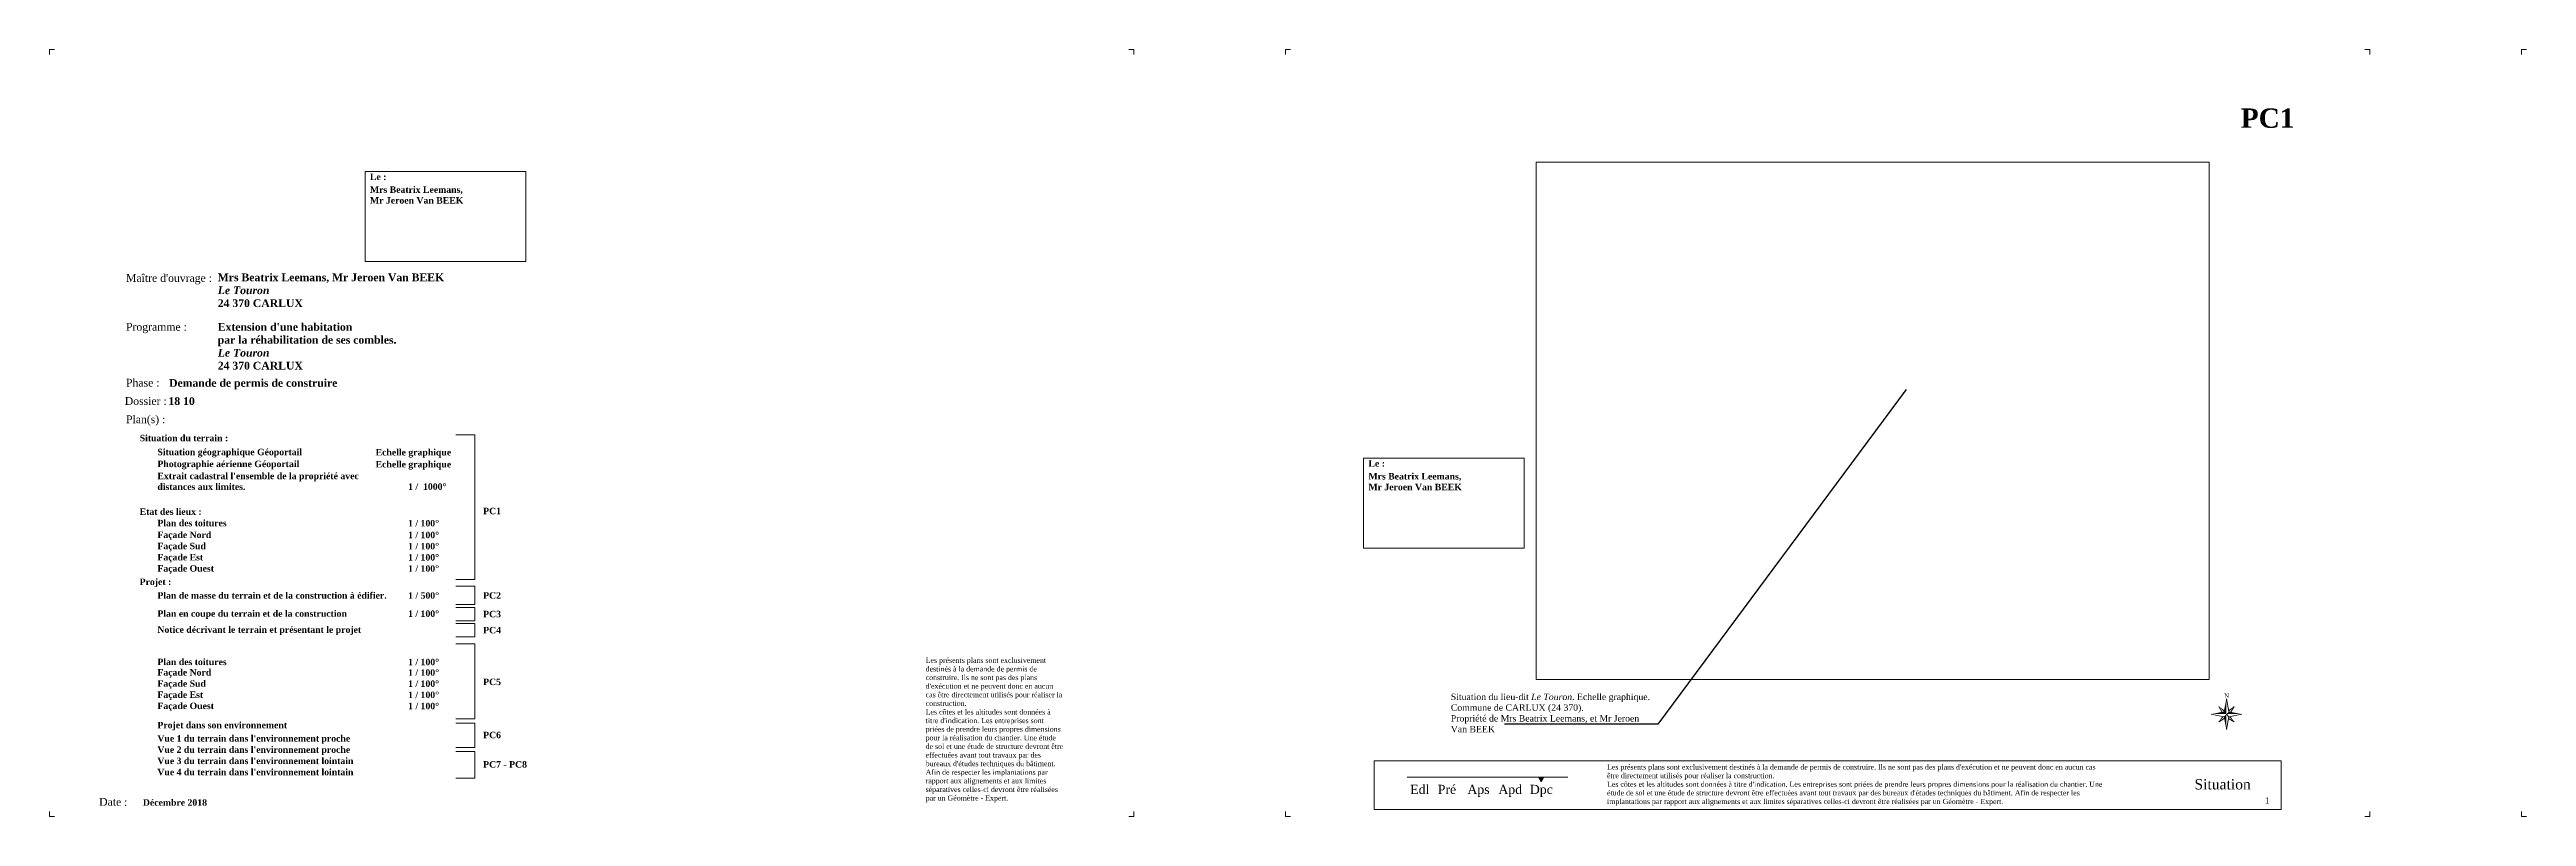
# Model space of a CAD drawing. Header units: millimetres. Extents: x -17502 to -16646, y 1856 to 2034.
# Drawn here: x -17502.5 to -17406.5, y 1855.9 to 1885.6 of the extents above; entities that cross this region are included whole.
import ezdxf

# ---------------------------------------------------------------- set-up
doc = ezdxf.new("R2010")
doc.units = ezdxf.units.MM
doc.layers.get('0').update_dxf_attribs({"lineweight": 9})
doc.layers.get('Defpoints').update_dxf_attribs({"lineweight": 9})
doc.layers.add('TEXTE', color=7, linetype='Continuous', lineweight=9)
doc.styles.get("Standard").update_dxf_attribs({"font": 'times.ttf'})
doc.dimstyles.get("Standard").update_dxf_attribs({"dimtxt": 0.18, "dimasz": 0.18, "dimexe": 0.18, "dimexo": 0.0625, "dimgap": 0.09, "dimtad": 0, "dimtih": 1, "dimtoh": 1, "dimzin": 0, "dimdsep": 46, "dimtxsty": 'Standard', "dimcen": 0.09, "dimadec": 0, "dimazin": 0, "dimtfac": 1, "dimtofl": 0, "dimtmove": 0, "dimatfit": 3, "dimfxl": 1, "dimtolj": 1, "dimtzin": 0, "dimarcsym": 0})
picture_1 = doc.add_image_def('image1.jpg', size_in_pixel=(1072, 824))

# ---------------------------------------------------------------- blocks, each defined once
blk = doc.blocks.new('A$C421D22C3')
for p, q in [((0.522, 1.045), (0.61, 0.61)), ((0, 0.522), (0.435, 0.435)), ((0.261, 0.784), (0.373, 0.597)), ((0.261, 0.261), (0.448, 0.373)), ((0.784, 0.261), (0.597, 0.373)), ((0.61, 0.435), (1.045, 0.522)), ((0.784, 0.784), (0.672, 0.597))]:
    blk.add_line(p, q)
blk.add_lwpolyline([(0.522, 0), (0.61, 0.435), (0.522, 0.522)])
for points in [[(0.522, 0.522), (0.522, 0.522), (0.522, 1.045), (0.435, 0.61)], [(0, 0.522), (0.435, 0.61), (0.522, 0.522)], [(0.261, 0.784), (0.435, 0.61), (0.446, 0.661)], [(0.261, 0.261), (0.435, 0.435), (0.384, 0.446)], [(0.522, 0.522), (0.522, 0), (0.435, 0.435)], [(0.522, 0.522), (1.045, 0.522), (0.61, 0.61)], [(0.784, 0.784), (0.61, 0.61), (0.599, 0.661)], [(0.784, 0.261), (0.61, 0.435), (0.661, 0.446)]]:
    blk.add_solid(points)
at = {"layer": 'TEXTE', "lineweight": 9, "ltscale": 10, "insert": (0.53, 1.153), "char_height": 0.15, "width": 0.18381, "attachment_point": 5}
blk.add_mtext('{\\fTimes New Roman|b0|i0|c0|p18;N}', dxfattribs=at)

msp = doc.modelspace()

# ---------------------------------------------------------------- hatches: boundary and pattern name
at = {"lineweight": 9}
msp.add_hatch(color=5, dxfattribs=at).paths.add_polyline_path([(-17444.781, 1857.44), (-17444.573, 1857.44), (-17444.677, 1857.263)])

# ---------------------------------------------------------------- linework, layer by layer
for points in [[(-17490.24, 1880.907), (-17484.016, 1880.907), (-17484.016, 1877.418), (-17490.24, 1877.418)], [(-17451.559, 1869.806), (-17445.335, 1869.806), (-17445.335, 1866.317), (-17451.559, 1866.317)], [(-17451.145, 1858.074), (-17416.017, 1858.074), (-17416.017, 1856.197), (-17451.145, 1856.197)]]:
    msp.add_lwpolyline(points, close=True, dxfattribs=at)
at = {"color": 5, "lineweight": 9}
for points in [[(-17486.729, 1870.708), (-17485.994, 1870.708), (-17485.994, 1865.097), (-17486.729, 1865.097)], [(-17486.729, 1864.837), (-17485.994, 1864.837), (-17485.994, 1864.13), (-17486.729, 1864.13)], [(-17486.729, 1864.013), (-17485.994, 1864.013), (-17485.994, 1863.496), (-17486.729, 1863.496)], [(-17486.729, 1863.398), (-17485.994, 1863.398), (-17485.994, 1862.881), (-17486.729, 1862.881)], [(-17486.729, 1862.608), (-17485.994, 1862.608), (-17485.994, 1859.7), (-17486.729, 1859.7)], [(-17486.729, 1859.54), (-17485.994, 1859.54), (-17485.994, 1858.598), (-17486.729, 1858.598)], [(-17486.729, 1858.445), (-17485.994, 1858.445), (-17485.994, 1857.406), (-17486.729, 1857.406)], [(-17449.874, 1857.44), (-17443.652, 1857.44)]]:
    msp.add_lwpolyline(points, dxfattribs=at)
msp.add_lwpolyline([(-17444.781, 1857.44), (-17444.573, 1857.44), (-17444.677, 1857.263), (-17444.781, 1857.44)], close=True, dxfattribs=at)
at = {"layer": 'Defpoints', "lineweight": 9}
for points in [[(-17502.465, 1885.438), (-17502.465, 1885.625), (-17502.278, 1885.625)], [(-17460.651, 1885.625), (-17460.465, 1885.625), (-17460.465, 1885.438)], [(-17460.651, 1885.625), (-17460.465, 1885.625), (-17460.465, 1885.438)], [(-17454.581, 1885.438), (-17454.581, 1885.625), (-17454.395, 1885.625)], [(-17412.767, 1885.625), (-17412.581, 1885.625), (-17412.581, 1885.438)], [(-17406.697, 1885.438), (-17406.697, 1885.625), (-17406.511, 1885.625)], [(-17502.278, 1855.925), (-17502.465, 1855.925), (-17502.465, 1856.111)], [(-17460.465, 1856.111), (-17460.465, 1855.925), (-17460.651, 1855.925)], [(-17454.395, 1855.925), (-17454.581, 1855.925), (-17454.581, 1856.111)], [(-17412.581, 1856.111), (-17412.581, 1855.925), (-17412.767, 1855.925)], [(-17406.511, 1855.925), (-17406.697, 1855.925), (-17406.697, 1856.111)]]:
    msp.add_lwpolyline(points, dxfattribs=at)
for p in [(-17502.465, 1885.625), (-17460.465, 1885.625), (-17460.465, 1885.625), (-17460.465, 1885.625), (-17454.581, 1885.625), (-17412.581, 1885.625), (-17412.581, 1885.625), (-17406.697, 1885.625), (-17502.465, 1855.925), (-17502.465, 1855.925), (-17502.465, 1855.925), (-17502.465, 1855.925), (-17460.465, 1855.925), (-17460.465, 1855.925), (-17460.465, 1855.925), (-17454.581, 1855.925), (-17454.581, 1855.925), (-17454.581, 1855.925), (-17454.581, 1855.925), (-17412.581, 1855.925), (-17412.581, 1855.925), (-17412.581, 1855.925), (-17406.697, 1855.925), (-17406.697, 1855.925), (-17406.697, 1855.925), (-17406.697, 1855.925)]:
    msp.add_point(p, dxfattribs=at)

# ---------------------------------------------------------------- block references
at = {"lineweight": 9, "xscale": 1.138729429396335, "yscale": 1.138729429396335, "zscale": 1.138729429396335}
msp.add_blockref('A$C421D22C3', (-17418.731, 1859.292), dxfattribs=at)

# ---------------------------------------------------------------- texts
at = {"color": 5, "lineweight": 9, "attachment_point": 1}
for s, insert, char_height, width in [('{\\fTimes New Roman|b1|i0|c0|p18;PC1}', (-17417.577, 1883.344), 0.75, 38.0193), ('{\\fTimes New Roman|b1|i0|c0|p18;Demande de permis de construire}', (-17497.834, 1872.864), 0.3, 12.6731), ('{\\fTimes New Roman|b1|i0|c0|p18;PC1}', (-17485.668, 1867.88), 0.25, 12.6731), ('{\\fTimes New Roman|b1|i0|c0|p18;PC2}', (-17485.668, 1864.607), 0.25, 12.6731), ('{\\fTimes New Roman|b1|i0|c0|p18;PC3}', (-17485.668, 1863.889), 0.25, 12.6731), ('{\\fTimes New Roman|b1|i0|c0|p18;PC4}', (-17485.668, 1863.266), 0.25, 12.6731), ('{\\fTimes New Roman|b1|i0|c0|p18;PC5}', (-17485.668, 1861.261), 0.25, 12.6731), ('{\\fTimes New Roman|b1|i0|c0|p18;PC6}', (-17485.668, 1859.204), 0.25, 12.6731), ('{\\fTimes New Roman|b1|i0|c0|p18;PC7 - PC8}', (-17485.668, 1858.067), 0.25, 12.6731)]:
    msp.add_mtext(s, dxfattribs=dict(at, insert=insert, char_height=char_height, width=width))
at = {"lineweight": 9, "attachment_point": 1}
for s, insert, char_height, width in [('{\\fTimes New Roman|b1|i0|c0|p18;Le : }', (-17490.053, 1880.821), 0.25, 12.6731), ('{\\fTimes New Roman|b1|i0|c0|p18;Mrs Beatrix Leemans, \\PMr Jeroen Van BEEK}', (-17490.053, 1880.325), 0.25, 12.6731), ('{\\fTimes New Roman|b1|i0|c0|p18;Mrs Beatrix Leemans, Mr Jeroen Van BEEK\\P\\fTimes New Roman|b1|i1|c0|p18;Le Touron\\P\\fTimes New Roman|b1|i0|c0|p18;24 370 CARLUX}', (-17495.948, 1876.952), 0.3, 12.6731), ("{\\fTimes New Roman|b1|i0|c0|p18;Extension d'une habitation \\Ppar la réhabilitation de ses combles.\\P\\fTimes New Roman|b1|i1|c0|p18;Le Touron\\P\\fTimes New Roman|b1|i0|c0|p18;24 370 CARLUX}", (-17495.948, 1875.033), 0.3, 12.6731), ('{\\fTimes New Roman|b1|i0|c0|p18;18 10}', (-17497.857, 1872.16), 0.3, 12.6731), ('{\\fTimes New Roman|b1|i0|c0|p18;Situation du terrain :}', (-17498.973, 1870.704), 0.25, 12.6731), ('{\\fTimes New Roman|b1|i0|c0|p18;Situation géographique Géoportail}', (-17498.287, 1870.164), 0.25, 12.6731), ('\\A1;{\\fTimes New Roman|b1|i0|c0|p18;Echelle graphique}', (-17489.834, 1870.155), 0.25, 12.6731), ('{\\fTimes New Roman|b1|i0|c0|p18;Photographie aérienne Géoportail}', (-17498.287, 1869.703), 0.25, 12.6731), ("{\\fTimes New Roman|b1|i0|c0|p18;Extrait cadastral \\A1;l'ensemble de la propriété avec \\Pdistances aux limites.}", (-17498.287, 1869.236), 0.25, 12.6731), ('\\A1;{\\fTimes New Roman|b1|i0|c0|p18;Echelle graphique}', (-17489.834, 1869.691), 0.25, 12.6731), ('{\\fTimes New Roman|b1|i0|c0|p18;Le : }', (-17451.372, 1869.72), 0.25, 12.6731), ('{\\fTimes New Roman|b1|i0|c0|p18;Mrs Beatrix Leemans, \\PMr Jeroen Van BEEK}', (-17451.372, 1869.224), 0.25, 12.6731), ('{\\fTimes New Roman|b1|i0|c0|p18;1 /  1000°}', (-17488.574, 1868.823), 0.25, 12.6731), ('{\\fTimes New Roman|b1|i0|c0|p18;Etat des lieux :}', (-17498.973, 1867.854), 0.25, 12.6731), ('{\\fTimes New Roman|b1|i0|c0|p18;Plan des toitures}', (-17498.287, 1867.412), 0.25, 12.6731), ('{\\fTimes New Roman|b1|i0|c0|p18;1 / 100°}', (-17488.574, 1867.407), 0.25, 12.6731), ('{\\fTimes New Roman|b1|i0|c0|p18;Façade Nord}', (-17498.287, 1866.956), 0.25, 12.6731), ('{\\fTimes New Roman|b1|i0|c0|p18;Façade Sud}', (-17498.287, 1866.523), 0.25, 12.6731), ('{\\fTimes New Roman|b1|i0|c0|p18;1 / 100°}', (-17488.574, 1866.951), 0.25, 12.6731), ('{\\fTimes New Roman|b1|i0|c0|p18;1 / 100°}', (-17488.574, 1866.518), 0.25, 12.6731), ('{\\fTimes New Roman|b1|i0|c0|p18;Façade Est}', (-17498.287, 1866.09), 0.25, 12.6731), ('{\\fTimes New Roman|b1|i0|c0|p18;Façade Ouest }', (-17498.287, 1865.657), 0.25, 12.6731), ('{\\fTimes New Roman|b1|i0|c0|p18;1 / 100°}', (-17488.574, 1866.085), 0.25, 12.6731), ('{\\fTimes New Roman|b1|i0|c0|p18;1 / 100°}', (-17488.574, 1865.652), 0.25, 12.6731), ('{\\fTimes New Roman|b1|i0|c0|p18;Projet :}', (-17498.973, 1865.136), 0.25, 12.6731), ('{\\fTimes New Roman|b1|i0|c0|p18;Plan de masse du terrain et de la construction à édifier. }', (-17498.287, 1864.608), 0.25, 12.6731), ('{\\fTimes New Roman|b1|i0|c0|p18;1 / 500°}', (-17488.574, 1864.606), 0.25, 12.6731), ('{\\fTimes New Roman|b1|i0|c0|p18;Plan en coupe du terrain et de la construction }', (-17498.287, 1863.908), 0.25, 12.6731), ('{\\fTimes New Roman|b1|i0|c0|p18;1 / 100°}', (-17488.574, 1863.903), 0.25, 12.6731), ('{\\fTimes New Roman|b1|i0|c0|p18;Notice décrivant le terrain et présentant le projet}', (-17498.287, 1863.285), 0.25, 12.6731), ('{\\fTimes New Roman|b1|i0|c0|p18;Plan des toitures}', (-17498.287, 1862.036), 0.25, 12.6731), ('{\\fTimes New Roman|b1|i0|c0|p18;Façade Nord}', (-17498.287, 1861.631), 0.25, 12.6731), ('{\\fTimes New Roman|b1|i0|c0|p18;1 / 100°}', (-17488.574, 1862.031), 0.25, 12.6731), ('{\\fTimes New Roman|b1|i0|c0|p18;1 / 100°}', (-17488.574, 1861.625), 0.25, 12.6731), ("{\\fTimes New Roman|b0|i0|c0|p18;Les présents plans sont exclusivement destinés à la demande de permis de construire. Ils ne sont pas des plans d'exécution et ne peuvent donc en aucun cas être directement utilisés pour réaliser la construction.\\PLes côtes et les altitudes sont données à titre d'indication. Les entreprises sont priées de prendre leurs propres dimensions pour la réalisation du chantier. Une étude de sol et une étude de structure devront être effectuées avant tout travaux par des bureaux d'études techniques du bâtiment. Afin de respecter les implantations par rapport aux alignements et aux limites séparatives celles-ci devront être réalisées par un Géomètre - Expert. }", (-17468.525, 1862.072), 0.2, 5.287), ('{\\fTimes New Roman|b1|i0|c0|p18;Façade Sud}', (-17498.287, 1861.198), 0.25, 12.6731), ('{\\fTimes New Roman|b1|i0|c0|p18;Façade Est}', (-17498.287, 1860.765), 0.25, 12.6731), ('{\\fTimes New Roman|b1|i0|c0|p18;1 / 100°}', (-17488.574, 1861.192), 0.25, 12.6731), ('{\\fTimes New Roman|b1|i0|c0|p18;1 / 100°}', (-17488.574, 1860.759), 0.25, 12.6731), ('\\A1;Situation du lieu-dit {\\fTimes New Roman|b0|i1|c0|p18;Le Touron}. Echelle graphique.\\PCommune de {\\A0;CARLUX (24 370).\\PPropriété de Mrs Beatrix Leemans, et Mr Jeroen Van BEEK}', (-17448.181, 1860.683), 0.25, 7.75642), ('{\\fTimes New Roman|b1|i0|c0|p18;Façade Ouest }', (-17498.287, 1860.332), 0.25, 12.6731), ('{\\fTimes New Roman|b1|i0|c0|p18;Projet dans son environnement}', (-17498.287, 1859.588), 0.25, 12.6731), ('{\\fTimes New Roman|b1|i0|c0|p18;1 / 100°}', (-17488.574, 1860.326), 0.25, 12.6731), ("{\\fTimes New Roman|b1|i0|c0|p18;Vue 1 du terrain dans l'environnement proche}", (-17498.287, 1859.071), 0.25, 12.6731), ("{\\fTimes New Roman|b1|i0|c0|p18;Vue 2 du terrain dans l'environnement proche}", (-17498.287, 1858.638), 0.25, 12.6731), ("{\\fTimes New Roman|b1|i0|c0|p18;Vue 3 du terrain dans l'environnement lointain}", (-17498.287, 1858.202), 0.25, 12.6731), ("{\\fTimes New Roman|b1|i0|c0|p18;Vue 4 du terrain dans l'environnement lointain}", (-17498.287, 1857.769), 0.25, 12.6731), ("{\\fTimes New Roman|b0|i0|c0|p18;Les présents plans sont exclusivement destinés à la demande de permis de construire. Ils ne sont pas des plans d'exécution et ne peuvent donc en aucun cas être directement utilisés pour réaliser la construction.\\PLes côtes et les altitudes sont données à titre d'indication. Les entreprises sont priées de prendre leurs propres dimensions pour la réalisation du chantier. Une étude de sol et une étude de structure devront être effectuées avant tout travaux par des bureaux d'études techniques du bâtiment. Afin de respecter les implantations par rapport aux alignements et aux limites séparatives celles-ci devront être réalisées par un Géomètre - Expert. }", (-17442.129, 1857.939), 0.2, 19.06449), ('Edl', (-17449.752, 1857.149), 0.3535, 1.3673), ('Pré', (-17448.686, 1857.149), 0.3535, 1.3673), ('Aps', (-17447.538, 1857.149), 0.3535, 1.3673), ('Apd', (-17446.338, 1857.149), 0.3535, 1.3673), ('Situation', (-17419.373, 1857.371), 0.4, 21.0239), ('{\\fTimes New Roman|b1|i0|c0|p18;Décembre 2018}', (-17498.849, 1856.59), 0.25, 12.6731), ('1', (-17416.648, 1856.663), 0.247, 2.42095)]:
    msp.add_mtext(s, dxfattribs=dict(at, insert=insert, char_height=char_height, width=width))
at = {"color": 22, "lineweight": 9, "char_height": 0.3, "width": 8.6002, "attachment_point": 1}
for s, insert in [("{\\fTimes New Roman|b0|i0|c0|p18;Maître d'ouvrage :}", (-17499.501, 1876.928)), ('{\\fTimes New Roman|b0|i0|c0|p18;Programme :}', (-17499.501, 1875.038)), ('{\\fTimes New Roman|b0|i0|c0|p18;Dossier :}', (-17499.551, 1872.164)), ('{\\fTimes New Roman|b0|i0|c0|p18;Phase :}', (-17499.502, 1872.873)), ('{\\fTimes New Roman|b0|i0|c0|p18;Plan(s) :}', (-17499.502, 1871.455)), ('{\\fTimes New Roman|b0|i0|c0|p18;Date :}', (-17500.543, 1856.64))]:
    msp.add_mtext(s, dxfattribs=dict(at, insert=insert))
at = {"color": 16, "lineweight": 9, "insert": (-17445.12, 1857.149), "char_height": 0.3535, "width": 1.3673, "attachment_point": 1}
msp.add_mtext('{\\C1;Dpc}', dxfattribs=at)

# ---------------------------------------------------------------- pictures from other files: only their frames are drawn
at = {"lineweight": 9}
image = msp.add_image(picture_1, insert=(-17444.872, 1861.224), size_in_units=(26.075, 20.043), dxfattribs=at)
image.dxf.flags = 7

# ---------------------------------------------------------------- leaders
msp.add_leader([(-17430.543, 1872.457), (-17440.156, 1859.495), (-17446.101, 1859.495)], dimstyle='Standard', dxfattribs=at)

doc.saveas('drawing.dxf')
